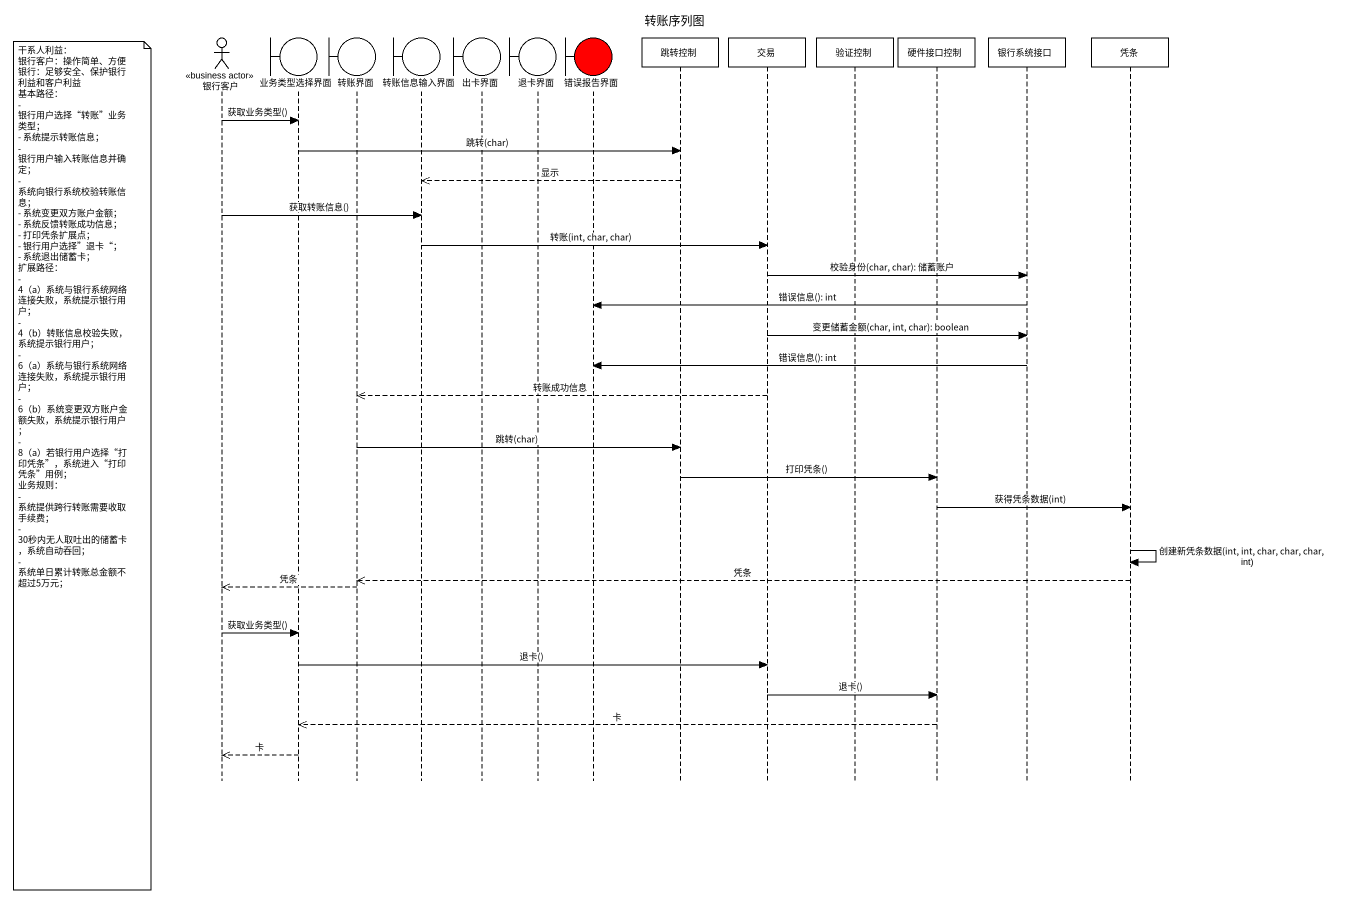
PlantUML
@startuml
title 转账序列图
hide footbox
actor 银行客户 <<business actor>>
boundary 业务类型选择界面
boundary 转账界面
boundary 转账信息输入界面
boundary 出卡界面
boundary 退卡界面
boundary 错误报告界面 #FF0000
participant 跳转控制
participant 交易
participant 验证控制
participant 硬件接口控制
participant 银行系统接口
participant 凭条

银行客户 -> 业务类型选择界面 : 获取业务类型()
业务类型选择界面 -> 跳转控制 : 跳转(char)
跳转控制 -->> 转账信息输入界面 : 显示
银行客户 -> 转账信息输入界面 : 获取转账信息()
转账信息输入界面 -> 交易 : 转账(int, char, char)
交易 -> 银行系统接口 : 校验身份(char, char): 储蓄账户
银行系统接口 -> 错误报告界面 : 错误信息(): int
交易 -> 银行系统接口 : 变更储蓄金额(char, int, char): boolean
银行系统接口 -> 错误报告界面 : 错误信息(): int
交易 -->> 转账界面 : 转账成功信息
转账界面 -> 跳转控制 : 跳转(char)
note left of 银行客户
  干系人利益：
  银行客户：操作简单、方便
  银行：足够安全、保护银行利益和客户利益
  基本路径：
  - 银行用户选择“转账”业务类型；
  - 系统提示转账信息；
  - 银行用户输入转账信息并确定；
  - 系统向银行系统校验转账信息；
  - 系统变更双方账户金额；
  - 系统反馈转账成功信息；
  - 打印凭条扩展点；
  - 银行用户选择”退卡“；
  - 系统退出储蓄卡；
  扩展路径：
  - 4（a）系统与银行系统网络连接失败，系统提示银行用户；
  - 4（b）转账信息校验失败，系统提示银行用户；
  - 6（a）系统与银行系统网络连接失败，系统提示银行用户；
  - 6（b）系统变更双方账户金额失败，系统提示银行用户；
  - 8（a）若银行用户选择“打印凭条”，系统进入“打印凭条”用例；
  业务规则：
  - 系统提供跨行转账需要收取手续费；
  - 30秒内无人取吐出的储蓄卡，系统自动吞回；
  - 系统单日累计转账总金额不超过5万元；
end note
跳转控制 -> 硬件接口控制 : 打印凭条()
硬件接口控制 -> 凭条 : 获得凭条数据(int)
凭条 -> 凭条 : 创建新凭条数据(int, int, char, char, char, int)
凭条 -->> 转账界面 : 凭条
转账界面 -->> 银行客户 : 凭条
银行客户 -> 业务类型选择界面 : 获取业务类型()
业务类型选择界面 -> 交易 : 退卡()
交易 -> 硬件接口控制 : 退卡()
硬件接口控制 -->> 业务类型选择界面 : 卡
业务类型选择界面 -->> 银行客户 : 卡
@enduml
